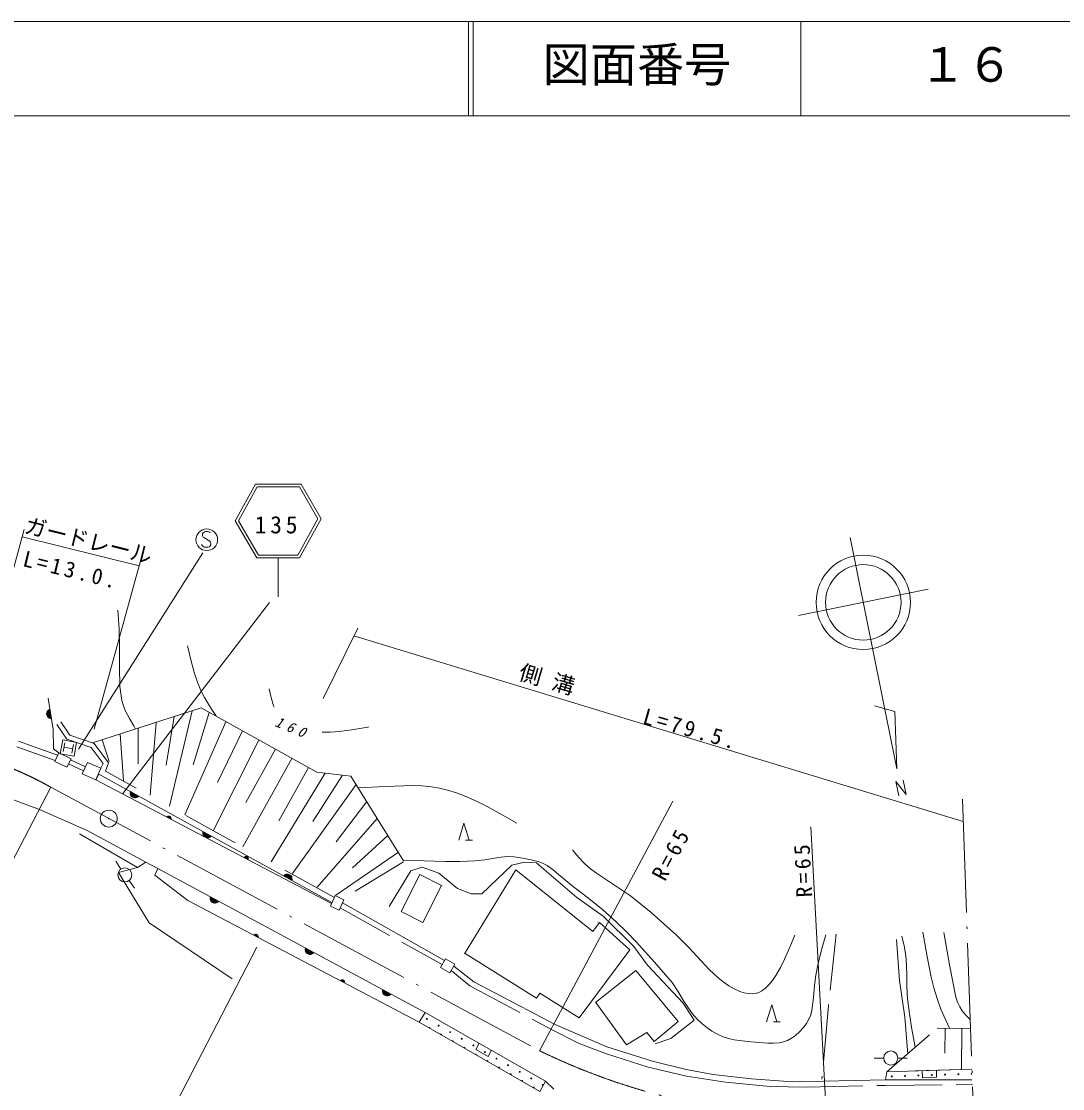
# Model space of a CAD drawing. Units: millimetres, scale not verified. Extents: x -625 to 705456, y -625 to 360858.
# Drawn here: x 486824 to 597195, y 247743 to 360858 of the extents above; entities that cross this region are included whole.
import ezdxf
from ezdxf.enums import TextEntityAlignment as Align

# ---------------------------------------------------------------- set-up
doc = ezdxf.new("R2010")
doc.units = ezdxf.units.MM
doc.header["$LTSCALE"] = 1000
for name, pattern in [('DASHED', [7.5, 6, -1.5]), ('DASHED_SPACED', [12, 6, -6]), ('LONG_DASHED_DOTTED', [15.25, 12, -1.5, 0.25, -1.5])]:
    doc.linetypes.add(name, pattern=pattern)
doc.layers.add('S-SUV', color=7, linetype='Continuous', lineweight=13)
doc.styles.add('ＭＳ ゴシック', font='')
doc.styles.get('ＭＳ ゴシック').set_extended_font_data('MS Gothic')

msp = doc.modelspace()

# ---------------------------------------------------------------- linework, layer by layer
at = {"layer": 'S-SUV'}
for p, q in [((705456, 360858), (65456, 360858)), ((534203, 360858), (534203, 350858)), ((534703, 360858), (534703, 350858)), ((569453, 360858), (569453, 350858)), ((65456, 350858), (705456, 350858)), ((509503, 307931), (511656, 311808)), ((511832, 311508), (509848, 307934)), ((516479, 311808), (511656, 311808)), ((516306, 311508), (511832, 311508)), ((518262, 308123), (516306, 311508)), ((516479, 311808), (518607, 308126)), ((511778, 303994), (509503, 307931)), ((509848, 307934), (511951, 304294)), ((516136, 304294), (518262, 308123)), ((518607, 308126), (516313, 303994)), ((487125, 307008), (482897, 291578)), ((506110, 306664), (506035, 306538)), ((506236, 306750), (506110, 306664)), ((506386, 306791), (506236, 306750)), ((506564, 306791), (506386, 306791)), ((506685, 306768), (506564, 306791)), ((506771, 306727), (506685, 306768)), ((506834, 306658), (506771, 306727)), ((486909, 306219), (499318, 303153)), ((506012, 305284), (505932, 305416)), ((506035, 306538), (506029, 306405)), ((506029, 306405), (506035, 306319)), ((506035, 306319), (506081, 306204)), ((506081, 306204), (506162, 306141)), ((506162, 306141), (506788, 305779)), ((506788, 305779), (506857, 305675)), ((506857, 305675), (506903, 305531)), ((506903, 305531), (506892, 305393)), ((579620, 281636), (574683, 306143)), ((506067, 304527), (492885, 283707)), ((506104, 305198), (506012, 305284)), ((506213, 305146), (506104, 305198)), ((506328, 305129), (506213, 305146)), ((506593, 305129), (506328, 305129)), ((506771, 305181), (506593, 305129)), ((506852, 305284), (506771, 305181)), ((506892, 305393), (506852, 305284)), ((511951, 304294), (516136, 304294)), ((499535, 303942), (494557, 285857)), ((511778, 303994), (516313, 303994)), ((514045, 303994), (514045, 299872)), ((569203, 297899), (582928, 300664)), ((497580, 279012), (513138, 299265)), ((497057, 298452), (497179, 296476)), ((497179, 296476), (497240, 294494)), ((522482, 296564), (518813, 289085)), ((522082, 295750), (586655, 276052)), ((497240, 294494), (497228, 292444)), ((504444, 294687), (504789, 293198)), ((504789, 293198), (505192, 291726)), ((497228, 292444), (497277, 290374)), ((505192, 291726), (505500, 290819)), ((505500, 290819), (505865, 289931)), ((497277, 290374), (497353, 289623)), ((497353, 289623), (497489, 288878)), ((505865, 289931), (506233, 289189)), ((513082, 290100), (513299, 289194)), ((490210, 285798), (489657, 289114)), ((497489, 288878), (497654, 288298)), ((506233, 289189), (506654, 288476)), ((506654, 288476), (507058, 287869)), ((513299, 289194), (513568, 288330)), ((489507, 287464), (489524, 287586)), ((489532, 287311), (489507, 287464)), ((489524, 287586), (489566, 287704)), ((489533, 287577), (489595, 287210)), ((489566, 287704), (489658, 287818)), ((489675, 287107), (489576, 287703)), ((489627, 287775), (489747, 287058)), ((489658, 287818), (489744, 287894)), ((489817, 287019), (489681, 287830)), ((489736, 287880), (489884, 286992)), ((489744, 287894), (489852, 287949)), ((489950, 286977), (489794, 287915)), ((489852, 287949), (490016, 286963)), ((494362, 284393), (505872, 288088)), ((497654, 288298), (497875, 287737)), ((497875, 287737), (498275, 286957)), ((504921, 287782), (502532, 277678)), ((506748, 287601), (505029, 282056)), ((505872, 288088), (518131, 281277)), ((507058, 287869), (507485, 287264)), ((513568, 288330), (513597, 288255)), ((513597, 288255), (513630, 288172)), ((579415, 287715), (577257, 288300)), ((579620, 281636), (579415, 287715)), ((489589, 287201), (489532, 287311)), ((489666, 287102), (489589, 287201)), ((489790, 287024), (489666, 287102)), ((489896, 286984), (489790, 287024)), ((490016, 286963), (489896, 286984)), ((491637, 284778), (490582, 286341)), ((490996, 286621), (491956, 285199)), ((498275, 286957), (498732, 286198)), ((498732, 286198), (498818, 286061)), ((501116, 286561), (500489, 278845)), ((503018, 287171), (502175, 282023)), ((508499, 286628), (504153, 276769)), ((490210, 285798), (490248, 283750)), ((491956, 285199), (494536, 284334)), ((497311, 285339), (497667, 280369)), ((498818, 286061), (498904, 285924)), ((499213, 285950), (499192, 282185)), ((510250, 285655), (507623, 280175)), ((518695, 285541), (519606, 285538)), ((519606, 285538), (520514, 285595)), ((520514, 285595), (521816, 285758)), ((521816, 285758), (523116, 285981)), ((523116, 285981), (523388, 286032)), ((523388, 286032), (523661, 286083)), ((490672, 283082), (486539, 284557)), ((490934, 283245), (491213, 284719)), ((491213, 284719), (492687, 284441)), ((491437, 284391), (491263, 283470)), ((491350, 283930), (492271, 283756)), ((494228, 283910), (491637, 284778)), ((492358, 284217), (492184, 283296)), ((492687, 284441), (492408, 282967)), ((494536, 284334), (496073, 282269)), ((495408, 284728), (496147, 282425)), ((512001, 284682), (507169, 275083)), ((490248, 283750), (490785, 283319)), ((490357, 282428), (490785, 283319)), ((490785, 283319), (492090, 282693)), ((492408, 282967), (490934, 283245)), ((495511, 282187), (494228, 283910)), ((513753, 283710), (510626, 278081)), ((491662, 281802), (490357, 282428)), ((492090, 282693), (491662, 281802)), ((492035, 282579), (493615, 281854)), ((493286, 281110), (493821, 282321)), ((493821, 282321), (495238, 281696)), ((495238, 281696), (494703, 280484)), ((495238, 281696), (495511, 282187)), ((496073, 282269), (495748, 281381)), ((515504, 282737), (510296, 273362)), ((517255, 281764), (514132, 276143)), ((494703, 280484), (493286, 281110)), ((494703, 280484), (495033, 281076)), ((494978, 281106), (510357, 272635)), ((519039, 281172), (513299, 271775)), ((520855, 280961), (517709, 276056)), ((518131, 281277), (521763, 280856)), ((521763, 280856), (527341, 271905)), ((489950, 279684), (476064, 253091)), ((519713, 267380), (494703, 280484)), ((522321, 279961), (515569, 270543)), ((522551, 279628), (525429, 279771)), ((525429, 279771), (528335, 279856)), ((528335, 279856), (529323, 279825)), ((529323, 279825), (530315, 279733)), ((530315, 279733), (531149, 279594)), ((531149, 279594), (531984, 279393)), ((580609, 278933), (579519, 280292)), ((579519, 280292), (579833, 278775)), ((580305, 280446), (580609, 278933)), ((483807, 279166), (488757, 277323)), ((498362, 279111), (498384, 279230)), ((498367, 278997), (498362, 279111)), ((498400, 278853), (498367, 278997)), ((498368, 279096), (499156, 278662)), ((499093, 278625), (498373, 279022)), ((499208, 278705), (498376, 279163)), ((498382, 278946), (499019, 278595)), ((498384, 279230), (499260, 278747)), ((498467, 278748), (498400, 278853)), ((498936, 278569), (498407, 278861)), ((498552, 278658), (498467, 278748)), ((498479, 278749), (498806, 278570)), ((498688, 278583), (498552, 278658)), ((498809, 278560), (498688, 278583)), ((498934, 278559), (498809, 278560)), ((499072, 278608), (498934, 278559)), ((499170, 278666), (499072, 278608)), ((499260, 278747), (499170, 278666)), ((531984, 279393), (532931, 279098)), ((532931, 279098), (533871, 278741)), ((533871, 278741), (535059, 278214)), ((488757, 277323), (493812, 275111)), ((523436, 278170), (520206, 273916)), ((535059, 278214), (536215, 277635)), ((536215, 277635), (537791, 276768)), ((555887, 278208), (541755, 251762)), ((502244, 276533), (502288, 276575)), ((502687, 276301), (502244, 276533)), ((502269, 276555), (502690, 276335)), ((502288, 276575), (502336, 276605)), ((502694, 276368), (502295, 276577)), ((502326, 276596), (502690, 276405)), ((502336, 276605), (502405, 276631)), ((502685, 276443), (502363, 276612)), ((502404, 276626), (502672, 276486)), ((502405, 276631), (502468, 276632)), ((502468, 276632), (502528, 276621)), ((502634, 276541), (502469, 276627)), ((502528, 276621), (502597, 276585)), ((502597, 276585), (502640, 276542)), ((502640, 276542), (502675, 276489)), ((502675, 276489), (502693, 276418)), ((502697, 276361), (502687, 276301)), ((502693, 276418), (502697, 276361)), ((524552, 276380), (518163, 269084)), ((537791, 276768), (539344, 275865)), ((493812, 275111), (500026, 271741)), ((506051, 274876), (506074, 274994)), ((506057, 274761), (506051, 274876)), ((506898, 274469), (506066, 274928)), ((506074, 274994), (506950, 274512)), ((533182, 274085), (533731, 275881)), ((533731, 275881), (534280, 274085)), ((570498, 275498), (572148, 244863)), ((493005, 274733), (499125, 271167)), ((506057, 274861), (506846, 274427)), ((506089, 274618), (506057, 274761)), ((506783, 274390), (506062, 274787)), ((506071, 274710), (506709, 274359)), ((506156, 274512), (506089, 274618)), ((506626, 274333), (506096, 274625)), ((506241, 274423), (506156, 274512)), ((506169, 274514), (506495, 274334)), ((506377, 274348), (506241, 274423)), ((506498, 274324), (506377, 274348)), ((506623, 274323), (506498, 274324)), ((506762, 274373), (506623, 274323)), ((506859, 274430), (506762, 274373)), ((506950, 274512), (506859, 274430)), ((525667, 274590), (521925, 271159)), ((533907, 274085), (534627, 274085)), ((519751, 267461), (510357, 272635)), ((526783, 272800), (520174, 268240)), ((545234, 273041), (545870, 272283)), ((497385, 271022), (496840, 271861)), ((500026, 271741), (499125, 271167)), ((500026, 271741), (501301, 271093)), ((510428, 272245), (510473, 272287)), ((510871, 272013), (510428, 272245)), ((510454, 272267), (510875, 272047)), ((510473, 272287), (510521, 272317)), ((510878, 272080), (510479, 272289)), ((510510, 272308), (510875, 272117)), ((510521, 272317), (510589, 272343)), ((510869, 272155), (510547, 272324)), ((510588, 272338), (510856, 272197)), ((510589, 272343), (510652, 272344)), ((510652, 272344), (510713, 272333)), ((510819, 272252), (510654, 272339)), ((510713, 272333), (510781, 272297)), ((510781, 272297), (510825, 272253)), ((510825, 272253), (510860, 272201)), ((510860, 272201), (510877, 272130)), ((510881, 272073), (510871, 272013)), ((510877, 272130), (510881, 272073)), ((529525, 271873), (527277, 271965)), ((531780, 271820), (529525, 271873)), ((533347, 271829), (531780, 271820)), ((534902, 271897), (533347, 271829)), ((535934, 271998), (534902, 271897)), ((536961, 272160), (535934, 271998)), ((537678, 272281), (536961, 272160)), ((538388, 272340), (537678, 272281)), ((539070, 272307), (538388, 272340)), ((539746, 272214), (539070, 272307)), ((540733, 272030), (539746, 272214)), ((541694, 271791), (540733, 272030)), ((542148, 271619), (541694, 271791)), ((542574, 271394), (542148, 271619)), ((545870, 272283), (546553, 271564)), ((546553, 271564), (547153, 271044)), ((499125, 271167), (497139, 270640)), ((497139, 270640), (500381, 265331)), ((500980, 270385), (501301, 271093)), ((504484, 267684), (500980, 270385)), ((501301, 271093), (513295, 264598)), ((514616, 270289), (514706, 270371)), ((514706, 270371), (514804, 270428)), ((515508, 269940), (514720, 270375)), ((514783, 270411), (515503, 270014)), ((514804, 270428), (514942, 270478)), ((515494, 270091), (514857, 270442)), ((514940, 270468), (515470, 270176)), ((514942, 270478), (515068, 270477)), ((515068, 270477), (515189, 270453)), ((515397, 270287), (515071, 270467)), ((515189, 270453), (515324, 270379)), ((515324, 270379), (515409, 270289)), ((527083, 266511), (529065, 270442)), ((529065, 270442), (531438, 269246)), ((539219, 270921), (533801, 262022)), ((547385, 264394), (539219, 270921)), ((543181, 270943), (542574, 271394)), ((543749, 270445), (543181, 270943)), ((545342, 269148), (543749, 270445)), ((547153, 271044), (547793, 270570)), ((547793, 270570), (549604, 269393)), ((498238, 269789), (498829, 268982)), ((515492, 269807), (514616, 270289)), ((514668, 270332), (515500, 269874)), ((515409, 270289), (515477, 270183)), ((515477, 270183), (515509, 270040)), ((515514, 269926), (515492, 269807)), ((515509, 270040), (515514, 269926)), ((531370, 269280), (529388, 265349)), ((549604, 269393), (551378, 268168)), ((506836, 267964), (506858, 268083)), ((506858, 268083), (507738, 267607)), ((519578, 267095), (520100, 268198)), ((520100, 268198), (521019, 267762)), ((546963, 267906), (545342, 269148)), ((551378, 268168), (552495, 267310)), ((529000, 254775), (504484, 267684)), ((506843, 267850), (506836, 267964)), ((506843, 267949), (507634, 267521)), ((506876, 267707), (506843, 267850)), ((507571, 267484), (506848, 267875)), ((507686, 267564), (506850, 268016)), ((506858, 267799), (507498, 267453)), ((506944, 267602), (506876, 267707)), ((507415, 267426), (506883, 267714)), ((507030, 267513), (506944, 267602)), ((506957, 267603), (507284, 267426)), ((507166, 267439), (507030, 267513)), ((507287, 267416), (507166, 267439)), ((507413, 267416), (507287, 267416)), ((507551, 267467), (507413, 267416)), ((507648, 267525), (507551, 267467)), ((507738, 267607), (507648, 267525)), ((520497, 266659), (519578, 267095)), ((521019, 267762), (520497, 266659)), ((531688, 261333), (520863, 267433)), ((548440, 266678), (546963, 267906)), ((552495, 267310), (553581, 266400)), ((529388, 265349), (527083, 266511)), ((549870, 265411), (548440, 266678)), ((553581, 266400), (554936, 265227)), ((500381, 265331), (509167, 259373)), ((547385, 264394), (548109, 265365)), ((547932, 265431), (547912, 265398)), ((551333, 262463), (548109, 265365)), ((550958, 264378), (549870, 265411)), ((554936, 265227), (556248, 264011)), ((511468, 264007), (511513, 264048)), ((511911, 263774), (511468, 264007)), ((511494, 264029), (511914, 263807)), ((511513, 264048), (511561, 264078)), ((511918, 263841), (511519, 264050)), ((511551, 264069), (511914, 263878)), ((511561, 264078), (511630, 264104)), ((511909, 263916), (511587, 264085)), ((511628, 264099), (511896, 263958)), ((511630, 264104), (511692, 264105)), ((511692, 264105), (511753, 264094)), ((511859, 264013), (511694, 264100)), ((511753, 264094), (511821, 264058)), ((511821, 264058), (511865, 264014)), ((511865, 264014), (511899, 263962)), ((511899, 263962), (511917, 263891)), ((511921, 263833), (511911, 263774)), ((511917, 263891), (511921, 263833)), ((513295, 264598), (529634, 255814)), ((552002, 263303), (550958, 264378)), ((556248, 264011), (557571, 262693)), ((568269, 262730), (568808, 264011)), ((572111, 264057), (571649, 262462)), ((580141, 263919), (580380, 262889)), ((582389, 264332), (582800, 261939)), ((584592, 264286), (585193, 260872)), ((511801, 262737), (502802, 245409)), ((516918, 262519), (516939, 262638)), ((516924, 262405), (516918, 262519)), ((516924, 262505), (517717, 262079)), ((517654, 262041), (516929, 262431)), ((517768, 262122), (516931, 262572)), ((516939, 262638), (517820, 262165)), ((545960, 255258), (551333, 262463)), ((553918, 261165), (552002, 263303)), ((557571, 262693), (558884, 261297)), ((567706, 261464), (568269, 262730)), ((571649, 262462), (571245, 260855)), ((580380, 262889), (580562, 261841)), ((516958, 262262), (516924, 262405)), ((516940, 262354), (517580, 262010)), ((517027, 262157), (516958, 262262)), ((517498, 261983), (516965, 262270)), ((517112, 262068), (517027, 262157)), ((517039, 262159), (517367, 261983)), ((517249, 261995), (517112, 262068)), ((517370, 261972), (517249, 261995)), ((517495, 261973), (517370, 261972)), ((517633, 262024), (517495, 261973)), ((517730, 262083), (517633, 262024)), ((517820, 262165), (517730, 262083)), ((531260, 260588), (531786, 261504)), ((531786, 261504), (532754, 260948)), ((533868, 262056), (541438, 257329)), ((558884, 261297), (559745, 260385)), ((567275, 260581), (567706, 261464)), ((580562, 261841), (580643, 260808)), ((582800, 261939), (583271, 259553)), ((532227, 260032), (531260, 260588)), ((532754, 260948), (532227, 260032)), ((532664, 260714), (534783, 259048)), ((551950, 260258), (547675, 256857)), ((556425, 254864), (551950, 260258)), ((555790, 258988), (553918, 261165)), ((559745, 260385), (560649, 259516)), ((566792, 259725), (567275, 260581)), ((571245, 260855), (571039, 259779)), ((580643, 260808), (580665, 259758)), ((585193, 260872), (585859, 257440)), ((520640, 259177), (520684, 259219)), ((521082, 258944), (520640, 259177)), ((520665, 259199), (521086, 258978)), ((520684, 259219), (520733, 259248)), ((521089, 259011), (520691, 259221)), ((520722, 259240), (521086, 259048)), ((520733, 259248), (520801, 259274)), ((521081, 259086), (520759, 259256)), ((520800, 259269), (521068, 259128)), ((520801, 259274), (520864, 259275)), ((520864, 259275), (520925, 259265)), ((521030, 259183), (520865, 259270)), ((520925, 259265), (520993, 259228)), ((520993, 259228), (521036, 259184)), ((521036, 259184), (521071, 259132)), ((521071, 259132), (521089, 259061)), ((521089, 259061), (521092, 259004)), ((534783, 259048), (543405, 254541)), ((560649, 259516), (561212, 259053)), ((561212, 259053), (561816, 258634)), ((566025, 258725), (566436, 259212)), ((566436, 259212), (566792, 259725)), ((571039, 259779), (570892, 258692)), ((580665, 259758), (580682, 258526)), ((583271, 259553), (583546, 258416)), ((521092, 259004), (521082, 258944)), ((525087, 258128), (525108, 258247)), ((525094, 258013), (525087, 258128)), ((525093, 258113), (525886, 257687)), ((525128, 257870), (525094, 258013)), ((525823, 257650), (525099, 258039)), ((525938, 257730), (525101, 258180)), ((525108, 258247), (525989, 257773)), ((525109, 257963), (525750, 257618)), ((556416, 258066), (555790, 258988)), ((556988, 257118), (556416, 258066)), ((561816, 258634), (562371, 258320)), ((562371, 258320), (562964, 258055)), ((562964, 258055), (563432, 257904)), ((563432, 257904), (563904, 257814)), ((564649, 257844), (564981, 257951)), ((564981, 257951), (565305, 258120)), ((565305, 258120), (565681, 258396)), ((565681, 258396), (566025, 258725)), ((570892, 258692), (570789, 257362)), ((580682, 258526), (580760, 257289)), ((583546, 258416), (583878, 257296)), ((525196, 257766), (525128, 257870)), ((525667, 257592), (525134, 257878)), ((525282, 257677), (525196, 257766)), ((525208, 257767), (525536, 257591)), ((525418, 257603), (525282, 257677)), ((525540, 257581), (525418, 257603)), ((525665, 257582), (525540, 257581)), ((525803, 257632), (525665, 257582)), ((525900, 257691), (525803, 257632)), ((525989, 257773), (525900, 257691)), ((541438, 257329), (541776, 257870)), ((541776, 257870), (545960, 255258)), ((547709, 256857), (550950, 252400)), ((557449, 256380), (556988, 257118)), ((563904, 257814), (564281, 257799)), ((564281, 257799), (564649, 257844)), ((570789, 257362), (570624, 256033)), ((580760, 257289), (580958, 255674)), ((583878, 257296), (584297, 256166)), ((585859, 257440), (586043, 256910)), ((586043, 256910), (586284, 256401)), ((529634, 255814), (529000, 254775)), ((529000, 254775), (529634, 255814)), ((529634, 255814), (542385, 248539)), ((557960, 255676), (557449, 256380)), ((558433, 255133), (557960, 255676)), ((565818, 254816), (566367, 256611)), ((566367, 256611), (566916, 254816)), ((570624, 256033), (570489, 255564)), ((580958, 255674), (581217, 254055)), ((584297, 256166), (584774, 255056)), ((586284, 256401), (586557, 255980)), ((586557, 255980), (586887, 255584)), ((541777, 247449), (529000, 254775)), ((543405, 254541), (548879, 252174)), ((553906, 252749), (556425, 254864)), ((558944, 254639), (558433, 255133)), ((559466, 254213), (558944, 254639)), ((566542, 254816), (567262, 254816)), ((570028, 254646), (569703, 254205)), ((570294, 255107), (570028, 254646)), ((570489, 255564), (570294, 255107)), ((584774, 255056), (584980, 254601)), ((584980, 254601), (585188, 254146)), ((586887, 255584), (587135, 255321)), ((587135, 255321), (587391, 255064)), ((550950, 252400), (553115, 253694)), ((553115, 253694), (553906, 252749)), ((560025, 253834), (559466, 254213)), ((560616, 253508), (560025, 253834)), ((561224, 253240), (560616, 253508)), ((568876, 253391), (568464, 253100)), ((569311, 253776), (568876, 253391)), ((569703, 254205), (569311, 253776)), ((581217, 254055), (581388, 253091)), ((583897, 254146), (587402, 254105)), ((584736, 254136), (584705, 251491)), ((586513, 254115), (586463, 249786)), ((535358, 252548), (534986, 251897)), ((561793, 253051), (561224, 253240)), ((562371, 252922), (561793, 253051)), ((564142, 252709), (562371, 252922)), ((565960, 252551), (564142, 252709)), ((566563, 252549), (565960, 252551)), ((567152, 252606), (566563, 252549)), ((567592, 252703), (567152, 252606)), ((568017, 252860), (567592, 252703)), ((568464, 253100), (568017, 252860)), ((581388, 253091), (581563, 252127)), ((534986, 251897), (536289, 251153)), ((536289, 251153), (536661, 251805)), ((548879, 252174), (553721, 250672)), ((553721, 250672), (557281, 249767)), ((578225, 250976), (577225, 250959)), ((579724, 250988), (580724, 250988)), ((557281, 249767), (560162, 249232)), ((560162, 249232), (564227, 248792)), ((578411, 248684), (578560, 249525)), ((578560, 249525), (587571, 249822)), ((582316, 249649), (582341, 248900)), ((582341, 248900), (583840, 248949)), ((583840, 248949), (583815, 249699)), ((542385, 248539), (541777, 247449)), ((542385, 248539), (543266, 247676)), ((564227, 248792), (568569, 248483)), ((568569, 248483), (578411, 248684)), ((587571, 248684), (578411, 248684))]:
    msp.add_line(p, q, dxfattribs=at)
at = {"layer": 'S-SUV', "linetype": 'DASHED'}
for p, q in [((490397, 282511), (486356, 283967)), ((491832, 282156), (493419, 281411)), ((540143, 271730), (538813, 271414)), ((541409, 271667), (540143, 271730)), ((542232, 270971), (541409, 271667)), ((528113, 270844), (525816, 267045)), ((529316, 271224), (528113, 270844)), ((531088, 270591), (529316, 271224)), ((533051, 268945), (531088, 270591)), ((538813, 271414), (535647, 268375)), ((545714, 267995), (542232, 270971)), ((534507, 268375), (533051, 268945)), ((535647, 268375), (534507, 268375)), ((548500, 266032), (545714, 267995)), ((520611, 266901), (531434, 260892)), ((551729, 262803), (548500, 266032)), ((573194, 264132), (572371, 256535)), ((579589, 263563), (579905, 259194)), ((553186, 260840), (551729, 262803)), ((532371, 260250), (534371, 258646)), ((556985, 256788), (553186, 260840)), ((579905, 259194), (580475, 255332)), ((534371, 258646), (543002, 254000)), ((558124, 255015), (556985, 256788)), ((572371, 256535), (571674, 248747)), ((555655, 253052), (558124, 255015)), ((580475, 255332), (580792, 251406)), ((543002, 254000), (545962, 252545)), ((545962, 252545), (548839, 251421)), ((554009, 252482), (555655, 253052)), ((548839, 251421), (553276, 250022)), ((553276, 250022), (557327, 249080)), ((557327, 249080), (561465, 248435)), ((561465, 248435), (566177, 247956)), ((566177, 247956), (570013, 247906)), ((570013, 247906), (578409, 248088)), ((578409, 248088), (587629, 248173))]:
    msp.add_line(p, q, dxfattribs=at)
at = {"layer": 'S-SUV', "linetype": 'DASHED_SPACED'}
for p, q in [((520010, 268008), (495748, 281381)), ((527341, 271775), (520863, 267836)), ((578560, 249525), (583897, 254146)), ((587571, 249822), (578560, 249525))]:
    msp.add_line(p, q, dxfattribs=at)
at = {"layer": 'S-SUV', "linetype": 'LONG_DASHED_DOTTED'}
for p, q in [((489950, 279684), (541755, 251762)), ((586571, 278406), (588567, 222212))]:
    msp.add_line(p, q, dxfattribs=at)
at = {"layer": 'S-SUV'}
for centre, radius in [((506478, 305917), 1144), ((576065, 299281), 5000), ((576065, 299281), 4000), ((496089, 276362), 896), ((496089, 276362), 27), ((497794, 270394), 746), ((529820, 255132), 49.8), ((531048, 254431), 49.8), ((532277, 253730), 49.8), ((533505, 253030), 49.8), ((534733, 252329), 49.8), ((535962, 251628), 49.8), ((578974, 250988), 746), ((537190, 250927), 49.8), ((538418, 250226), 49.8), ((539647, 249525), 49.8), ((540875, 248824), 49.8), ((579076, 249042), 49.8), ((580489, 249089), 49.8), ((581903, 249135), 49.8), ((583316, 249182), 49.8), ((584730, 249228), 49.8), ((586143, 249275), 49.8)]:
    msp.add_circle(centre, radius, dxfattribs=at)
at = {"layer": 'S-SUV', "linetype": 'LONG_DASHED_DOTTED'}
for centre, radius, start, end in [((472541, 249030), 35253, 60.40636, 87.27666), ((571632, 312982), 68122, 243.98676, 270.43364)]:
    msp.add_arc(centre, radius, start, end, dxfattribs=at)
at = {"layer": 'S-SUV'}
for centre, start, end in [((530084, 254168), 315.75635, 164.58264), ((531312, 253467), 312.131, 168.20801), ((532541, 252766), 308.42921, 171.90979), ((533769, 252065), 304.62932, 175.70969), ((534997, 251364), 300.70476, 179.63425), ((536226, 250663), 296.62173, 183.71725), ((537454, 249962), 292.33549, 188.00351), ((538682, 249262), 287.78366, 192.55533), ((587557, 249322), 73.11386, 286.88614), ((539911, 248561), 282.87379, 197.46521), ((541139, 247860), 277.4568, 202.8822), ((542103, 248124), 359.88849, 301.77701)]:
    msp.add_arc(centre, 49.8, start, end, dxfattribs=at)

# ---------------------------------------------------------------- texts
at = {"layer": 'S-SUV', "style": 'ＭＳ ゴシック'}
for s, p in [('図面番号', (542078, 353358)), ('１６', (581953, 353358))]:
    msp.add_text(s, height=3666, dxfattribs=at).set_placement(p, align=Align.BOTTOM_LEFT)
msp.add_text('ガードレール', height=1686, rotation=346, dxfattribs=at).set_placement((486918, 306195), align=Align.BOTTOM_LEFT)
at = {"layer": 'S-SUV', "style": 'ＭＳ ゴシック', "width": 1.05}
msp.add_text('側 溝', height=1686, rotation=343.7, dxfattribs=at).set_placement((539272, 290679), align=Align.BOTTOM_LEFT)
at = {"layer": 'S-SUV', "insert": (511557, 306562), "char_height": 1833, "attachment_point": 7, "style": 'ＭＳ ゴシック'}
msp.add_mtext('\\T1.32;135', dxfattribs=at)
at = {"layer": 'S-SUV', "attachment_point": 7, "style": 'ＭＳ ゴシック'}
for s, insert, char_height, rotation in [('\\T1.3;L=13.0.', (486869, 303120), 1686, 346.2), ('\\T1.3;L=79.5.', (552573, 286434), 1686, 344.2), ('\\T1.73;\\Q15;160', (513597, 286185), 1100, 337.7), ('\\T1.3;R=65', (555065, 269616), 1686, 61.9), ('\\T1.3;R=65', (570686, 268060), 1686, 92.9)]:
    msp.add_mtext(s, dxfattribs=dict(at, insert=insert, char_height=char_height, rotation=rotation))

doc.saveas('drawing.dxf')
